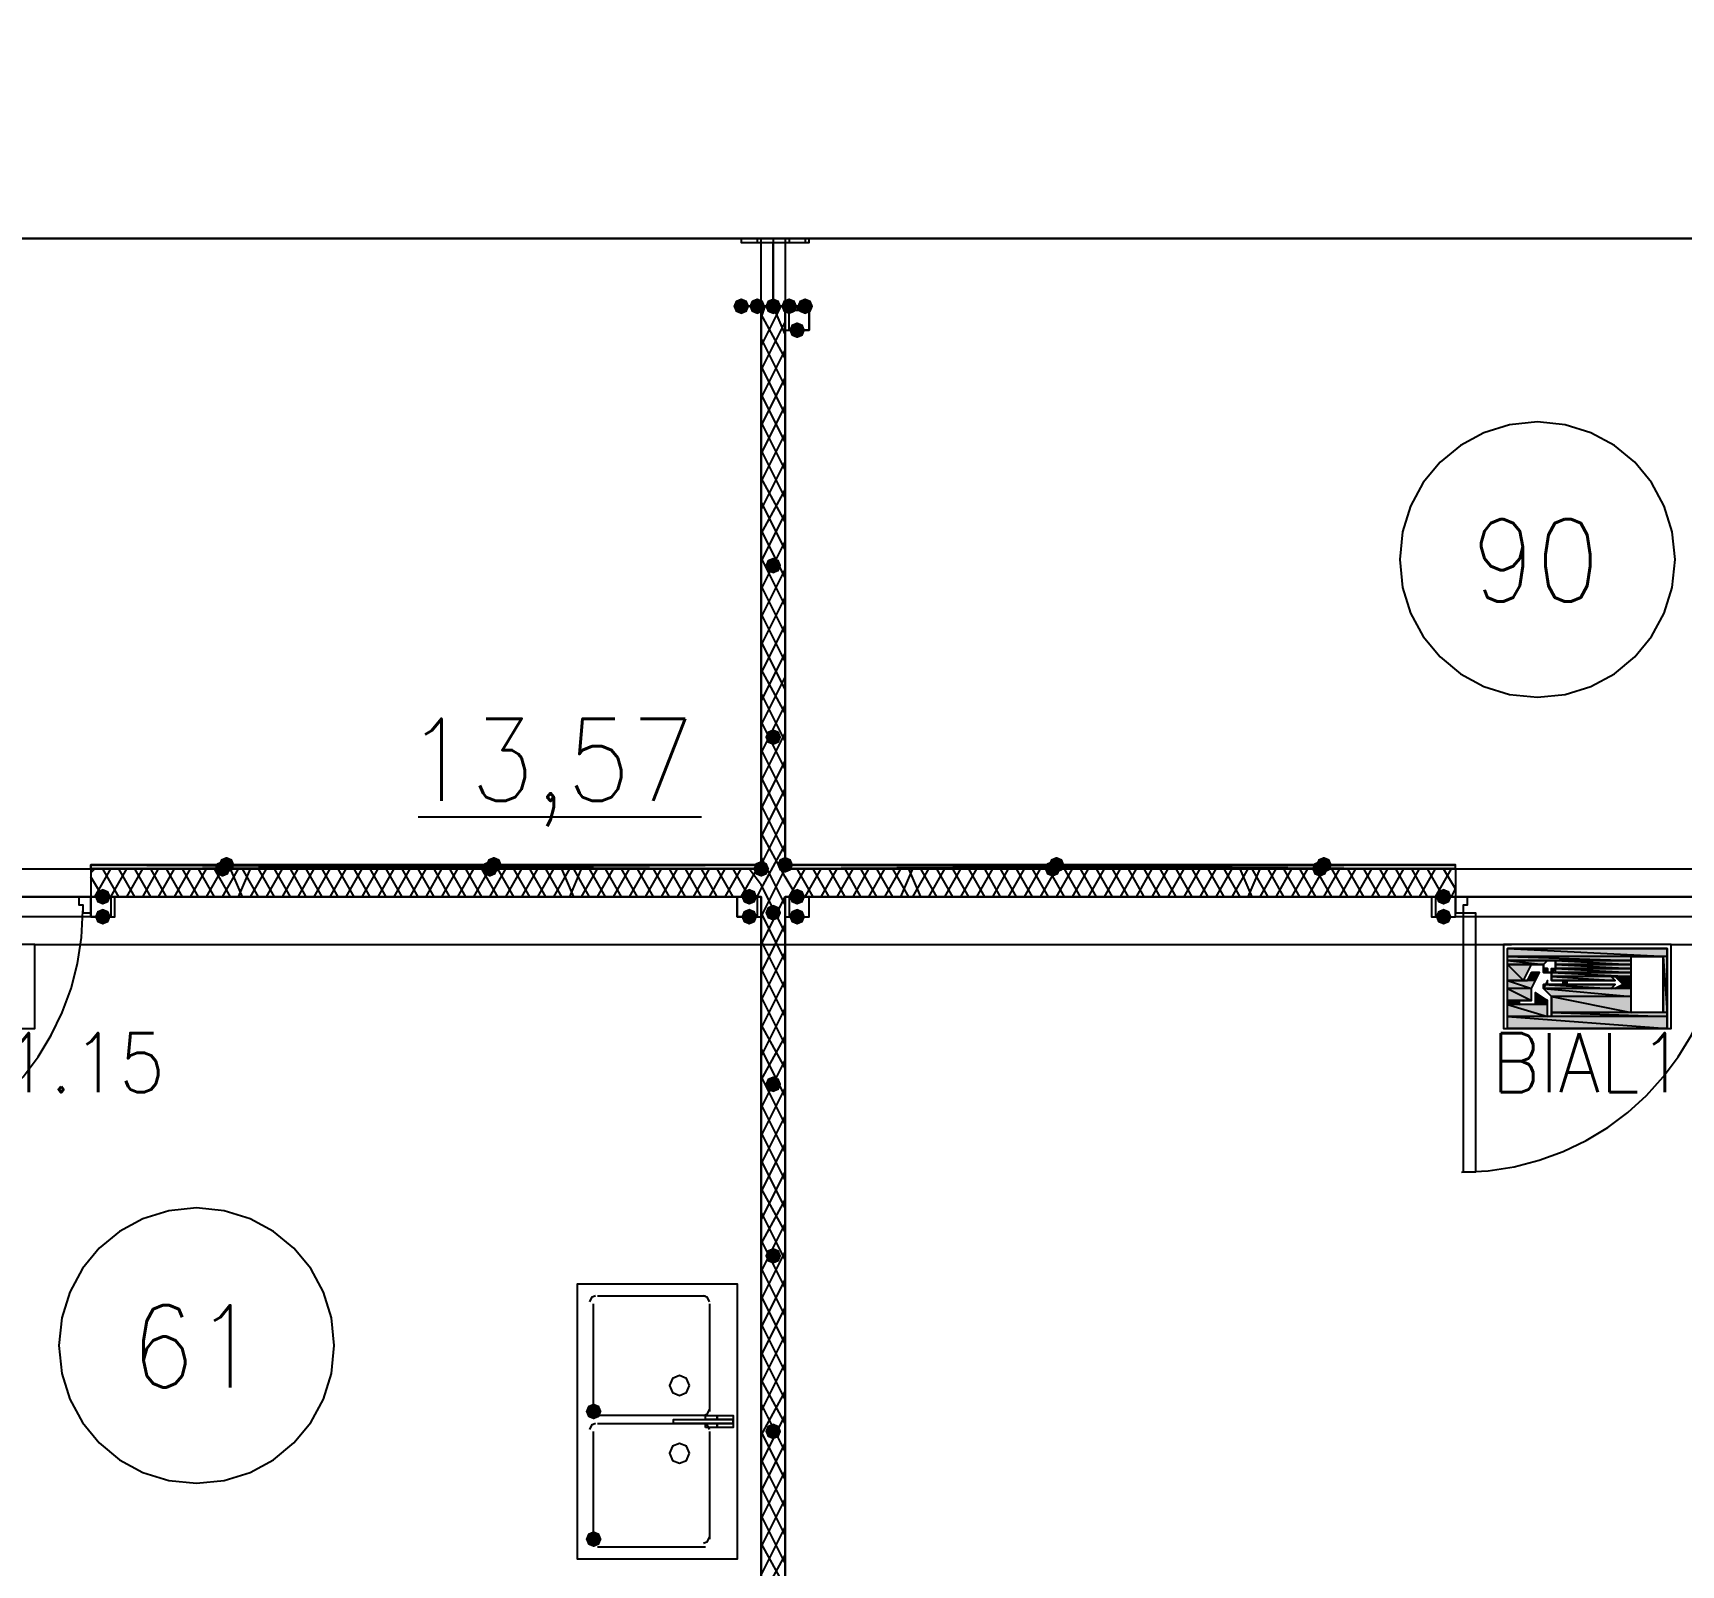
# Model space of a CAD drawing. Header units: millimetres. Extents: x 0 to 420, y 0 to 297.
# Drawn here: x 334.67 to 352.15, y 144.38 to 160.63 of the extents above; entities that cross this region are included whole.
import ezdxf

# ---------------------------------------------------------------- set-up
doc = ezdxf.new("R2010")
doc.units = ezdxf.units.MM
doc.layers.get('0').update_dxf_attribs({"linetype": 'CONTINUOUS'})
doc.styles.get("Standard").update_dxf_attribs({"font": 'STANDARD'})

msp = doc.modelspace()

# ---------------------------------------------------------------- hatches: boundary and pattern name
at = {"true_color": 0x000007}
for points in [[(342.265, 157.734), (342.240129, 157.674204), (342.180333, 157.649333), (342.120538, 157.674204), (342.095667, 157.734), (342.120537, 157.793796), (342.180333, 157.818667), (342.240129, 157.793796)], [(342.434333, 157.734), (342.409462, 157.674204), (342.349667, 157.649333), (342.289871, 157.674204), (342.265, 157.734), (342.289871, 157.793796), (342.349667, 157.818667), (342.409462, 157.793796)], [(342.603667, 157.734), (342.578796, 157.674204), (342.519, 157.649333), (342.459204, 157.674204), (342.434333, 157.734), (342.459204, 157.793796), (342.519, 157.818667), (342.578796, 157.793796)], [(342.773, 157.734), (342.748129, 157.674204), (342.688333, 157.649333), (342.628537, 157.674204), (342.603667, 157.734), (342.628537, 157.793796), (342.688333, 157.818667), (342.748129, 157.793796)], [(342.942333, 157.734), (342.917462, 157.674204), (342.857667, 157.649333), (342.797871, 157.674204), (342.773, 157.734), (342.797871, 157.793796), (342.857667, 157.818667), (342.917462, 157.793796)], [(342.857667, 157.48), (342.832796, 157.420204), (342.773, 157.395333), (342.713204, 157.420204), (342.688333, 157.48), (342.713204, 157.539796), (342.773, 157.564667), (342.832796, 157.539796)], [(342.603667, 154.982333), (342.578796, 154.922537), (342.519, 154.897667), (342.459204, 154.922537), (342.434333, 154.982333), (342.459204, 155.042129), (342.519, 155.067), (342.578796, 155.042129)], [(342.603667, 153.162), (342.578796, 153.102204), (342.519, 153.077333), (342.459204, 153.102204), (342.434333, 153.162), (342.459204, 153.221796), (342.519, 153.246667), (342.578796, 153.221796)], [(335.491667, 151.468667), (335.466796, 151.408871), (335.407, 151.384), (335.347204, 151.408871), (335.322333, 151.468667), (335.347204, 151.528462), (335.407, 151.553333), (335.466796, 151.528463)], [(342.349667, 151.468667), (342.324796, 151.408871), (342.265, 151.384), (342.205204, 151.408871), (342.180333, 151.468667), (342.205204, 151.528462), (342.265, 151.553333), (342.324796, 151.528463)], [(342.857667, 151.468667), (342.832796, 151.408871), (342.773, 151.384), (342.713204, 151.408871), (342.688333, 151.468667), (342.713204, 151.528462), (342.773, 151.553333), (342.832796, 151.528463)], [(349.715667, 151.468667), (349.690796, 151.408871), (349.631, 151.384), (349.571204, 151.408871), (349.546333, 151.468667), (349.571204, 151.528462), (349.631, 151.553333), (349.690796, 151.528463)], [(335.491667, 151.257), (335.466796, 151.197204), (335.407, 151.172333), (335.347204, 151.197204), (335.322333, 151.257), (335.347204, 151.316796), (335.407, 151.341667), (335.466796, 151.316796)], [(342.349667, 151.257), (342.324796, 151.197204), (342.265, 151.172333), (342.205204, 151.197204), (342.180333, 151.257), (342.205204, 151.316796), (342.265, 151.341667), (342.324796, 151.316796)], [(342.603667, 151.299333), (342.578796, 151.239537), (342.519, 151.214667), (342.459204, 151.239537), (342.434333, 151.299333), (342.459204, 151.359129), (342.519, 151.384), (342.578796, 151.359129)], [(342.857667, 151.257), (342.832796, 151.197204), (342.773, 151.172333), (342.713204, 151.197204), (342.688333, 151.257), (342.713204, 151.316796), (342.773, 151.341667), (342.832796, 151.316796)], [(349.715667, 151.257), (349.690796, 151.197204), (349.631, 151.172333), (349.571204, 151.197204), (349.546333, 151.257), (349.571204, 151.316796), (349.631, 151.341667), (349.690796, 151.316796)], [(342.603667, 149.479), (342.578796, 149.419204), (342.519, 149.394333), (342.459204, 149.419204), (342.434333, 149.479), (342.459204, 149.538796), (342.519, 149.563667), (342.578796, 149.538796)], [(342.603667, 147.658667), (342.578796, 147.598871), (342.519, 147.574), (342.459204, 147.598871), (342.434333, 147.658667), (342.459204, 147.718462), (342.519, 147.743333), (342.578796, 147.718463)], [(340.698667, 146.007667), (340.673796, 145.947871), (340.614, 145.923), (340.554204, 145.947871), (340.529333, 146.007667), (340.554204, 146.067462), (340.614, 146.092333), (340.673796, 146.067463)], [(342.603667, 145.796), (342.578796, 145.736204), (342.519, 145.711333), (342.459204, 145.736204), (342.434333, 145.796), (342.459204, 145.855796), (342.519, 145.880667), (342.578796, 145.855796)], [(340.698667, 144.653), (340.673796, 144.593204), (340.614, 144.568333), (340.554204, 144.593204), (340.529333, 144.653), (340.554204, 144.712796), (340.614, 144.737667), (340.673796, 144.712796)]]:
    msp.add_hatch(color=0, dxfattribs=at).paths.add_polyline_path(points, flags=0)
h = msp.add_hatch(color=0, dxfattribs=at)
h.paths.add_polyline_path([(342.392, 151.807333), (335.28, 151.807333), (342.392, 151.765)], flags=0)
h.paths.add_polyline_path([(335.28, 151.807333), (342.392, 151.765), (335.28, 151.765)], flags=0)
at = {"true_color": 0x0000fe}
for points in [[(336.761667, 151.765), (336.736796, 151.705204), (336.677, 151.680333), (336.617204, 151.705204), (336.592333, 151.765), (336.617204, 151.824796), (336.677, 151.849667), (336.736796, 151.824796)], [(336.804, 151.807333), (336.779129, 151.747537), (336.719333, 151.722667), (336.659537, 151.747537), (336.634667, 151.807333), (336.659537, 151.867129), (336.719333, 151.892), (336.779129, 151.867129)], [(339.598, 151.765), (339.573129, 151.705204), (339.513333, 151.680333), (339.453538, 151.705204), (339.428667, 151.765), (339.453537, 151.824796), (339.513333, 151.849667), (339.573129, 151.824796)], [(339.640333, 151.807333), (339.615463, 151.747537), (339.555667, 151.722667), (339.495871, 151.747537), (339.471, 151.807333), (339.495871, 151.867129), (339.555667, 151.892), (339.615462, 151.867129)], [(342.476667, 151.765), (342.451796, 151.705204), (342.392, 151.680333), (342.332204, 151.705204), (342.307333, 151.765), (342.332204, 151.824796), (342.392, 151.849667), (342.451796, 151.824796)], [(342.730667, 151.807333), (342.705796, 151.747537), (342.646, 151.722667), (342.586204, 151.747537), (342.561333, 151.807333), (342.586204, 151.867129), (342.646, 151.892), (342.705796, 151.867129)], [(342.730667, 151.807333), (342.705796, 151.747537), (342.646, 151.722667), (342.586204, 151.747537), (342.561333, 151.807333), (342.586204, 151.867129), (342.646, 151.892), (342.705796, 151.867129)], [(345.567, 151.765), (345.542129, 151.705204), (345.482333, 151.680333), (345.422537, 151.705204), (345.397667, 151.765), (345.422537, 151.824796), (345.482333, 151.849667), (345.542129, 151.824796)], [(345.609333, 151.807333), (345.584462, 151.747537), (345.524667, 151.722667), (345.464871, 151.747537), (345.44, 151.807333), (345.464871, 151.867129), (345.524667, 151.892), (345.584462, 151.867129)], [(348.403333, 151.765), (348.378462, 151.705204), (348.318667, 151.680333), (348.258871, 151.705204), (348.234, 151.765), (348.258871, 151.824796), (348.318667, 151.849667), (348.378462, 151.824796)], [(348.445667, 151.807333), (348.420796, 151.747537), (348.361, 151.722667), (348.301204, 151.747537), (348.276333, 151.807333), (348.301204, 151.867129), (348.361, 151.892), (348.420796, 151.867129)]]:
    msp.add_hatch(color=0, dxfattribs=at).paths.add_polyline_path(points, flags=0)
at = {"true_color": 0x000007}
h = msp.add_hatch(color=0, dxfattribs=at)
h.paths.add_polyline_path([(349.758, 151.807333), (342.646, 151.807333), (349.758, 151.765)], flags=0)
h.paths.add_polyline_path([(342.646, 151.807333), (349.758, 151.765), (342.646, 151.765)], flags=0)
at = {"true_color": 0x000052}
h = msp.add_hatch(color=0, dxfattribs=at)
h.paths.add_polyline_path([(352.001667, 150.918333), (350.308333, 150.918333), (352.001667, 150.833667)], flags=0)
h.paths.add_polyline_path([(350.308333, 150.918333), (352.001667, 150.833667), (350.308333, 150.833667)], flags=0)
h = msp.add_hatch(color=0, dxfattribs=at)
h.paths.add_polyline_path([(351.620667, 150.833667), (350.308333, 150.833667), (351.620667, 150.791333)], flags=0)
h.paths.add_polyline_path([(350.308333, 150.833667), (351.620667, 150.791333), (350.308333, 150.791333)], flags=0)
h = msp.add_hatch(color=0, dxfattribs=at)
h.paths.add_polyline_path([(350.308333, 150.791333), (350.774, 150.791333)], flags=0)
h.paths.add_polyline_path([(350.774, 150.791333), (350.308333, 150.791333)], flags=0)
h.paths.add_polyline_path([(350.774, 150.791333), (350.308333, 150.791333)], flags=0)
h.paths.add_polyline_path([(350.308333, 150.791333), (350.774, 150.791333)], flags=0)
h = msp.add_hatch(color=0, dxfattribs=at)
h.paths.add_polyline_path([(350.308333, 150.791333), (350.731667, 150.791333)], flags=0)
h.paths.add_polyline_path([(350.731667, 150.791333), (350.308333, 150.791333)], flags=0)
h = msp.add_hatch(color=0, dxfattribs=at)
h.paths.add_polyline_path([(350.731667, 150.791333), (350.308333, 150.791333), (350.689333, 150.749)], flags=0)
h.paths.add_polyline_path([(350.308333, 150.791333), (350.689333, 150.749), (350.308333, 150.749)], flags=0)
h = msp.add_hatch(color=0, dxfattribs=at)
h.paths.add_polyline_path([(350.308333, 150.749), (350.689333, 150.749)], flags=0)
h.paths.add_polyline_path([(350.689333, 150.749), (350.308333, 150.749)], flags=0)
h.paths.add_polyline_path([(350.689333, 150.749), (350.308333, 150.749)], flags=0)
h.paths.add_polyline_path([(350.308333, 150.749), (350.689333, 150.749)], flags=0)
h = msp.add_hatch(color=0, dxfattribs=at)
h.paths.add_polyline_path([(350.308333, 150.749), (350.689333, 150.749)], flags=0)
h.paths.add_polyline_path([(350.689333, 150.749), (350.308333, 150.749)], flags=0)
h = msp.add_hatch(color=0, dxfattribs=at)
h.paths.add_polyline_path([(350.562333, 150.749), (350.308333, 150.749), (350.477667, 150.579667)], flags=0)
h.paths.add_polyline_path([(350.308333, 150.749), (350.477667, 150.579667), (350.308333, 150.579667)], flags=0)
h = msp.add_hatch(color=0, dxfattribs=at)
h.paths.add_polyline_path([(350.689333, 150.749), (350.689333, 150.706667)], flags=0)
h.paths.add_polyline_path([(350.689333, 150.706667), (350.689333, 150.749)], flags=0)
h = msp.add_hatch(color=0, dxfattribs=at)
h.paths.add_polyline_path([(350.774, 150.791333), (351.620667, 150.791333)], flags=0)
h.paths.add_polyline_path([(351.620667, 150.791333), (350.774, 150.791333)], flags=0)
h = msp.add_hatch(color=0, dxfattribs=at)
h.paths.add_polyline_path([(350.774, 150.791333), (351.620667, 150.791333)], flags=0)
h.paths.add_polyline_path([(351.620667, 150.791333), (350.774, 150.791333)], flags=0)
h = msp.add_hatch(color=0, dxfattribs=at)
h.paths.add_polyline_path([(350.816333, 150.791333), (351.620667, 150.791333)], flags=0)
h.paths.add_polyline_path([(351.620667, 150.791333), (350.816333, 150.791333)], flags=0)
for points in [[(350.816333, 150.791333), (350.816333, 150.749)], [(350.816333, 150.749), (350.816333, 150.706667)], [(350.604667, 150.452667), (350.647, 150.410333), (350.604667, 150.410333)]]:
    msp.add_hatch(color=0, dxfattribs=at).paths.add_polyline_path(points, flags=0)
h = msp.add_hatch(color=0, dxfattribs=at)
h.paths.add_polyline_path([(350.816333, 150.791333), (351.620667, 150.791333)], flags=0)
h.paths.add_polyline_path([(351.620667, 150.791333), (350.816333, 150.791333)], flags=0)
h = msp.add_hatch(color=0, dxfattribs=at)
h.paths.add_polyline_path([(351.620667, 150.791333), (350.816333, 150.791333), (351.620667, 150.749)], flags=0)
h.paths.add_polyline_path([(350.816333, 150.791333), (351.620667, 150.749), (350.816333, 150.749)], flags=0)
h = msp.add_hatch(color=0, dxfattribs=at)
h.paths.add_polyline_path([(350.816333, 150.749), (351.620667, 150.749)], flags=0)
h.paths.add_polyline_path([(351.620667, 150.749), (350.816333, 150.749)], flags=0)
h = msp.add_hatch(color=0, dxfattribs=at)
h.paths.add_polyline_path([(350.816333, 150.749), (351.620667, 150.749)], flags=0)
h.paths.add_polyline_path([(351.620667, 150.749), (350.816333, 150.749)], flags=0)
h = msp.add_hatch(color=0, dxfattribs=at)
h.paths.add_polyline_path([(350.816333, 150.749), (351.620667, 150.749)], flags=0)
h.paths.add_polyline_path([(351.620667, 150.749), (350.816333, 150.749)], flags=0)
h = msp.add_hatch(color=0, dxfattribs=at)
h.paths.add_polyline_path([(350.816333, 150.749), (351.620667, 150.749)], flags=0)
h.paths.add_polyline_path([(351.620667, 150.749), (350.816333, 150.749)], flags=0)
h = msp.add_hatch(color=0, dxfattribs=at)
h.paths.add_polyline_path([(351.620667, 150.749), (350.816333, 150.749), (351.620667, 150.706667)], flags=0)
h.paths.add_polyline_path([(350.816333, 150.749), (351.620667, 150.706667), (350.816333, 150.706667)], flags=0)
h = msp.add_hatch(color=0, dxfattribs=at)
h.paths.add_polyline_path([(352.001667, 150.833667), (351.959333, 150.833667), (352.001667, 150.241)], flags=0)
h.paths.add_polyline_path([(351.959333, 150.833667), (352.001667, 150.241), (351.959333, 150.241)], flags=0)
h = msp.add_hatch(color=0, dxfattribs=at)
h.paths.add_polyline_path([(350.52, 150.579667), (350.308333, 150.579667)], flags=0)
h.paths.add_polyline_path([(350.52, 150.579667), (350.308333, 150.579667), (350.477667, 150.579667)], flags=0)
h = msp.add_hatch(color=0, dxfattribs=at)
h.paths.add_polyline_path([(350.604667, 150.579667), (350.308333, 150.579667), (350.562333, 150.495)], flags=0)
h.paths.add_polyline_path([(350.308333, 150.579667), (350.562333, 150.495), (350.308333, 150.495)], flags=0)
h = msp.add_hatch(color=0, dxfattribs=at)
h.paths.add_polyline_path([(350.647, 150.664333), (350.562333, 150.664333), (350.604667, 150.579667)], flags=0)
h.paths.add_polyline_path([(350.562333, 150.664333), (350.604667, 150.579667), (350.52, 150.579667)], flags=0)
h = msp.add_hatch(color=0, dxfattribs=at)
h.paths.add_polyline_path([(350.689333, 150.706667), (350.731667, 150.706667)], flags=0)
h.paths.add_polyline_path([(350.731667, 150.706667), (350.689333, 150.706667)], flags=0)
h = msp.add_hatch(color=0, dxfattribs=at)
h.paths.add_polyline_path([(350.689333, 150.706667), (350.731667, 150.706667)], flags=0)
h.paths.add_polyline_path([(350.731667, 150.706667), (350.689333, 150.706667)], flags=0)
h.paths.add_polyline_path([(350.731667, 150.706667), (350.689333, 150.706667)], flags=0)
h.paths.add_polyline_path([(350.689333, 150.706667), (350.731667, 150.706667)], flags=0)
h.paths.add_polyline_path([(350.731667, 150.706667), (350.689333, 150.706667)], flags=0)
h.paths.add_polyline_path([(350.731667, 150.706667), (350.689333, 150.706667)], flags=0)
h = msp.add_hatch(color=0, dxfattribs=at)
h.paths.add_polyline_path([(350.689333, 150.706667), (350.731667, 150.706667)], flags=0)
h.paths.add_polyline_path([(350.731667, 150.706667), (350.689333, 150.706667)], flags=0)
h = msp.add_hatch(color=0, dxfattribs=at)
h.paths.add_polyline_path([(350.689333, 150.706667), (350.731667, 150.706667)], flags=0)
h.paths.add_polyline_path([(350.731667, 150.706667), (350.689333, 150.706667)], flags=0)
h = msp.add_hatch(color=0, dxfattribs=at)
h.paths.add_polyline_path([(350.731667, 150.706667), (350.689333, 150.706667), (350.731667, 150.664333)], flags=0)
h.paths.add_polyline_path([(350.689333, 150.706667), (350.731667, 150.664333), (350.689333, 150.664333)], flags=0)
h = msp.add_hatch(color=0, dxfattribs=at)
h.paths.add_polyline_path([(350.689333, 150.664333), (350.731667, 150.664333)], flags=0)
h.paths.add_polyline_path([(350.731667, 150.664333), (350.689333, 150.664333)], flags=0)
h = msp.add_hatch(color=0, dxfattribs=at)
h.paths.add_polyline_path([(351.451333, 150.537333), (350.689333, 150.537333), (351.409, 150.495)], flags=0)
h.paths.add_polyline_path([(350.689333, 150.537333), (351.409, 150.495), (350.689333, 150.495)], flags=0)
h = msp.add_hatch(color=0, dxfattribs=at)
h.paths.add_polyline_path([(350.731667, 150.706667), (350.731667, 150.664333)], flags=0)
h.paths.add_polyline_path([(350.731667, 150.664333), (350.731667, 150.706667)], flags=0)
h = msp.add_hatch(color=0, dxfattribs=at)
h.paths.add_polyline_path([(350.731667, 150.664333), (351.620667, 150.664333)], flags=0)
h.paths.add_polyline_path([(351.620667, 150.664333), (350.731667, 150.664333)], flags=0)
h = msp.add_hatch(color=0, dxfattribs=at)
h.paths.add_polyline_path([(350.774, 150.664333), (350.774, 150.706667)], flags=0)
h.paths.add_polyline_path([(350.774, 150.664333), (350.774, 150.706667), (350.816333, 150.706667)], flags=0)
h = msp.add_hatch(color=0, dxfattribs=at)
h.paths.add_polyline_path([(350.774, 150.664333), (351.620667, 150.664333)], flags=0)
h.paths.add_polyline_path([(351.620667, 150.664333), (350.774, 150.664333)], flags=0)
h = msp.add_hatch(color=0, dxfattribs=at)
h.paths.add_polyline_path([(351.620667, 150.664333), (350.774, 150.664333), (351.620667, 150.622)], flags=0)
h.paths.add_polyline_path([(350.774, 150.664333), (351.620667, 150.622), (350.774, 150.622)], flags=0)
h = msp.add_hatch(color=0, dxfattribs=at)
h.paths.add_polyline_path([(351.409, 150.622), (350.774, 150.622), (351.451333, 150.579667)], flags=0)
h.paths.add_polyline_path([(350.774, 150.622), (351.451333, 150.579667), (350.774, 150.579667)], flags=0)
h = msp.add_hatch(color=0, dxfattribs=at)
h.paths.add_polyline_path([(350.816333, 150.706667), (351.620667, 150.706667)], flags=0)
h.paths.add_polyline_path([(351.620667, 150.706667), (350.816333, 150.706667)], flags=0)
h = msp.add_hatch(color=0, dxfattribs=at)
h.paths.add_polyline_path([(350.816333, 150.706667), (351.620667, 150.706667)], flags=0)
h.paths.add_polyline_path([(351.620667, 150.706667), (350.816333, 150.706667)], flags=0)
h = msp.add_hatch(color=0, dxfattribs=at)
h.paths.add_polyline_path([(350.816333, 150.706667), (351.620667, 150.706667)], flags=0)
h.paths.add_polyline_path([(351.620667, 150.706667), (350.816333, 150.706667)], flags=0)
h = msp.add_hatch(color=0, dxfattribs=at)
h.paths.add_polyline_path([(350.816333, 150.706667), (351.620667, 150.706667)], flags=0)
h.paths.add_polyline_path([(351.620667, 150.706667), (350.816333, 150.706667)], flags=0)
h = msp.add_hatch(color=0, dxfattribs=at)
h.paths.add_polyline_path([(350.816333, 150.706667), (351.620667, 150.706667)], flags=0)
h.paths.add_polyline_path([(351.620667, 150.706667), (350.816333, 150.706667)], flags=0)
h = msp.add_hatch(color=0, dxfattribs=at)
h.paths.add_polyline_path([(350.816333, 150.706667), (351.620667, 150.706667)], flags=0)
h.paths.add_polyline_path([(351.620667, 150.706667), (350.816333, 150.706667)], flags=0)
h = msp.add_hatch(color=0, dxfattribs=at)
h.paths.add_polyline_path([(351.620667, 150.706667), (350.816333, 150.706667), (351.620667, 150.664333)], flags=0)
h.paths.add_polyline_path([(350.816333, 150.706667), (351.620667, 150.664333), (350.816333, 150.664333)], flags=0)
h = msp.add_hatch(color=0, dxfattribs=at)
h.paths.add_polyline_path([(350.901, 150.579667), (351.451333, 150.579667)], flags=0)
h.paths.add_polyline_path([(351.451333, 150.579667), (350.901, 150.579667)], flags=0)
h = msp.add_hatch(color=0, dxfattribs=at)
h.paths.add_polyline_path([(350.943333, 150.579667), (350.901, 150.579667), (350.943333, 150.537333)], flags=0)
h.paths.add_polyline_path([(350.901, 150.579667), (350.943333, 150.537333), (350.901, 150.537333)], flags=0)
h = msp.add_hatch(color=0, dxfattribs=at)
h.paths.add_polyline_path([(350.901, 150.537333), (351.451333, 150.537333)], flags=0)
h.paths.add_polyline_path([(351.451333, 150.537333), (350.901, 150.537333)], flags=0)
h = msp.add_hatch(color=0, dxfattribs=at)
h.paths.add_polyline_path([(351.620667, 150.622), (351.451333, 150.622), (351.620667, 150.537333)], flags=0)
h.paths.add_polyline_path([(351.451333, 150.622), (351.620667, 150.537333), (351.536, 150.537333)], flags=0)
h = msp.add_hatch(color=0, dxfattribs=at)
h.paths.add_polyline_path([(351.620667, 150.537333), (351.536, 150.537333), (351.620667, 150.495)], flags=0)
h.paths.add_polyline_path([(351.536, 150.537333), (351.620667, 150.495), (351.451333, 150.495)], flags=0)
h = msp.add_hatch(color=0, dxfattribs=at)
h.paths.add_polyline_path([(350.562333, 150.495), (350.308333, 150.495), (350.562333, 150.368)], flags=0)
h.paths.add_polyline_path([(350.308333, 150.495), (350.562333, 150.368), (350.308333, 150.368)], flags=0)
h = msp.add_hatch(color=0, dxfattribs=at)
h.paths.add_polyline_path([(350.435333, 150.368), (350.308333, 150.368), (350.435333, 150.325667)], flags=0)
h.paths.add_polyline_path([(350.308333, 150.368), (350.435333, 150.325667), (350.308333, 150.325667)], flags=0)
h = msp.add_hatch(color=0, dxfattribs=at)
h.paths.add_polyline_path([(350.647, 150.410333), (350.604667, 150.410333), (350.731667, 150.368)], flags=0)
h.paths.add_polyline_path([(350.604667, 150.410333), (350.731667, 150.368), (350.604667, 150.368)], flags=0)
h = msp.add_hatch(color=0, dxfattribs=at)
h.paths.add_polyline_path([(350.731667, 150.368), (350.604667, 150.368), (350.731667, 150.325667)], flags=0)
h.paths.add_polyline_path([(350.604667, 150.368), (350.731667, 150.325667), (350.604667, 150.325667)], flags=0)
h = msp.add_hatch(color=0, dxfattribs=at)
h.paths.add_polyline_path([(351.620667, 150.495), (350.689333, 150.495), (351.620667, 150.410333)], flags=0)
h.paths.add_polyline_path([(350.689333, 150.495), (351.620667, 150.410333), (350.774, 150.410333)], flags=0)
h = msp.add_hatch(color=0, dxfattribs=at)
h.paths.add_polyline_path([(351.620667, 150.410333), (350.774, 150.410333), (351.620667, 150.241)], flags=0)
h.paths.add_polyline_path([(350.774, 150.410333), (351.620667, 150.241), (350.774, 150.241)], flags=0)
h = msp.add_hatch(color=0, dxfattribs=at)
h.paths.add_polyline_path([(350.731667, 150.325667), (350.308333, 150.325667), (350.731667, 150.198667)], flags=0)
h.paths.add_polyline_path([(350.308333, 150.325667), (350.731667, 150.198667), (350.308333, 150.198667)], flags=0)
h = msp.add_hatch(color=0, dxfattribs=at)
h.paths.add_polyline_path([(352.001667, 150.198667), (350.308333, 150.198667), (352.001667, 150.071667)], flags=0)
h.paths.add_polyline_path([(350.308333, 150.198667), (352.001667, 150.071667), (350.308333, 150.071667)], flags=0)
h = msp.add_hatch(color=0, dxfattribs=at)
h.paths.add_polyline_path([(352.001667, 150.241), (350.774, 150.241), (352.001667, 150.198667)], flags=0)
h.paths.add_polyline_path([(350.774, 150.241), (352.001667, 150.198667), (350.774, 150.198667)], flags=0)

# ---------------------------------------------------------------- linework, layer by layer
at = {"color": 0, "true_color": 0x000008}
msp.add_lwpolyline([(255.185333, 158.453667), (376.639667, 158.453667), (376.639667, 169.291), (255.185333, 169.291)], close=True, dxfattribs=at)
at = {"color": 0, "true_color": 0x0000ab}
for points in [[(325.289333, 158.453667), (325.289333, 151.765), (342.392, 151.765), (342.392, 158.453667)], [(359.748667, 151.765), (359.748667, 158.453667), (342.646, 158.453667), (342.646, 151.765)]]:
    msp.add_lwpolyline(points, close=True, dxfattribs=at)
at = {"color": 0, "true_color": 0x000007}
for points in [[(342.180333, 158.453667), (342.180333, 158.411333)], [(342.349667, 158.453667), (342.349667, 158.411333)], [(342.519, 158.453667), (342.519, 157.734)], [(342.688333, 158.453667), (342.688333, 158.411333)], [(342.857667, 158.453667), (342.857667, 158.411333)], [(342.392, 157.607), (342.434333, 157.734)], [(342.392, 157.310667), (342.603667, 157.734)], [(342.392, 157.734), (342.392, 151.765)], [(342.646, 151.765), (342.646, 157.734), (342.392, 157.734)], [(342.646, 157.437667), (342.519, 157.734)], [(342.773, 157.734), (342.773, 157.691667)], [(342.646, 157.183667), (342.392, 157.649333)], [(342.392, 157.056667), (342.646, 157.564667)], [(342.646, 156.887333), (342.392, 157.395333)], [(342.392, 156.760333), (342.646, 157.268333)], [(342.646, 156.591), (342.392, 157.099)], [(342.392, 156.464), (342.646, 156.972)], [(342.646, 156.294667), (342.392, 156.802667)], [(342.392, 156.167667), (342.646, 156.675667)], [(342.646, 155.998333), (342.392, 156.506333)], [(352.086333, 155.045833), (352.056661, 155.340175), (351.97156, 155.614326), (351.836903, 155.862413), (351.658563, 156.078563), (351.442413, 156.256903), (351.194326, 156.39156), (350.920175, 156.476661), (350.625833, 156.506333), (350.331492, 156.476661), (350.057341, 156.39156), (349.809254, 156.256903), (349.593104, 156.078563), (349.414764, 155.862413), (349.280107, 155.614326), (349.195005, 155.340175), (349.165333, 155.045833)], [(342.392, 155.871333), (342.646, 156.379333)], [(342.646, 155.702), (342.392, 156.21)], [(342.392, 155.575), (342.646, 156.083)], [(342.646, 155.448), (342.392, 155.913667)], [(342.392, 155.321), (342.646, 155.786667)], [(342.646, 155.151667), (342.392, 155.659667)], [(342.392, 155.024667), (342.646, 155.532667)], [(342.646, 154.855333), (342.392, 155.363333)], [(342.392, 154.728333), (342.646, 155.236333)], [(342.646, 154.559), (342.392, 155.067)], [(342.392, 154.432), (342.646, 154.94)], [(349.165333, 155.045833), (349.195005, 154.751492), (349.280107, 154.477341), (349.414764, 154.229254), (349.593104, 154.013104), (349.809254, 153.834764), (350.057341, 153.700107), (350.331492, 153.615005), (350.625833, 153.585333), (350.920175, 153.615005), (351.194326, 153.700107), (351.442413, 153.834764), (351.658563, 154.013104), (351.836903, 154.229254), (351.97156, 154.477341), (352.056661, 154.751492), (352.086333, 155.045833)], [(342.646, 154.262667), (342.392, 154.770667)], [(342.392, 154.135667), (342.646, 154.643667)], [(342.646, 153.966333), (342.392, 154.474333)], [(342.392, 153.839333), (342.646, 154.347333)], [(342.646, 153.67), (342.392, 154.178)], [(342.392, 153.543), (342.646, 154.051)], [(342.646, 153.416), (342.392, 153.881667)], [(342.392, 153.289), (342.646, 153.797)], [(342.646, 153.119667), (342.392, 153.627667)], [(342.392, 152.992667), (342.646, 153.500667)], [(342.646, 152.823333), (342.392, 153.331333)], [(342.392, 152.696333), (342.646, 153.204333)], [(342.646, 152.527), (342.392, 153.035)], [(342.392, 152.4), (342.646, 152.908)], [(342.646, 152.230667), (342.392, 152.738667)], [(342.392, 152.103667), (342.646, 152.611667)], [(338.751333, 152.315333), (341.757, 152.315333)], [(342.646, 151.934333), (342.392, 152.442333)], [(342.392, 151.807333), (342.646, 152.315333)], [(342.646, 151.680333), (342.392, 152.146)], [(342.392, 151.553333), (342.646, 152.019)], [(342.392, 151.765), (335.28, 151.765), (342.392, 151.807333), (335.28, 151.807333)], [(335.28, 151.722667), (335.322333, 151.765)], [(335.28, 151.765), (335.28, 151.468667)], [(335.28, 151.765), (335.28, 151.468667)], [(342.392, 151.765), (335.28, 151.765)], [(335.322333, 151.468667), (335.491667, 151.765)], [(335.576333, 151.468667), (335.407, 151.765)], [(335.491667, 151.468667), (335.661, 151.765)], [(335.745667, 151.468667), (335.576333, 151.765)], [(335.661, 151.468667), (335.830333, 151.765)], [(335.915, 151.468667), (335.745667, 151.765)], [(335.830333, 151.468667), (335.999667, 151.765)], [(336.084333, 151.468667), (335.915, 151.765)], [(335.999667, 151.468667), (336.169, 151.765)], [(336.253667, 151.468667), (336.084333, 151.765)], [(336.169, 151.468667), (336.338333, 151.765)], [(336.423, 151.468667), (336.253667, 151.765)], [(336.338333, 151.468667), (336.507667, 151.765)], [(336.592333, 151.468667), (336.423, 151.765)], [(336.507667, 151.468667), (336.677, 151.765)], [(336.761667, 151.468667), (336.592333, 151.765)], [(336.677, 151.468667), (336.846333, 151.765)], [(336.888667, 151.468667), (336.761667, 151.765)], [(336.846333, 151.468667), (336.973333, 151.765)], [(337.058, 151.468667), (336.888667, 151.765)], [(336.973333, 151.468667), (337.142667, 151.765)], [(337.227333, 151.468667), (337.058, 151.765)], [(337.142667, 151.468667), (337.312, 151.765)], [(337.396667, 151.468667), (337.227333, 151.765)], [(337.312, 151.468667), (337.481333, 151.765)], [(337.566, 151.468667), (337.396667, 151.765)], [(337.481333, 151.468667), (337.650667, 151.765)], [(337.735333, 151.468667), (337.566, 151.765)], [(337.650667, 151.468667), (337.82, 151.765)], [(337.904667, 151.468667), (337.735333, 151.765)], [(337.82, 151.468667), (337.989333, 151.765)], [(338.074, 151.468667), (337.904667, 151.765)], [(337.989333, 151.468667), (338.158667, 151.765)], [(338.243333, 151.468667), (338.074, 151.765)], [(338.158667, 151.468667), (338.328, 151.765)], [(338.412667, 151.468667), (338.243333, 151.765)], [(338.328, 151.468667), (338.497333, 151.765)], [(338.582, 151.468667), (338.412667, 151.765)], [(338.497333, 151.468667), (338.666667, 151.765)], [(338.751333, 151.468667), (338.582, 151.765)], [(338.666667, 151.468667), (338.836, 151.765)], [(338.920667, 151.468667), (338.751333, 151.765)], [(338.836, 151.468667), (339.005333, 151.765)], [(339.09, 151.468667), (338.920667, 151.765)], [(339.005333, 151.468667), (339.174667, 151.765)], [(339.259333, 151.468667), (339.09, 151.765)], [(339.174667, 151.468667), (339.344, 151.765)], [(339.428667, 151.468667), (339.259333, 151.765)], [(339.344, 151.468667), (339.513333, 151.765)], [(339.598, 151.468667), (339.428667, 151.765)], [(339.513333, 151.468667), (339.682667, 151.765)], [(339.767333, 151.468667), (339.598, 151.765)], [(339.682667, 151.468667), (339.852, 151.765)], [(339.936667, 151.468667), (339.767333, 151.765)], [(339.852, 151.468667), (340.021333, 151.765)], [(340.106, 151.468667), (339.936667, 151.765)], [(340.021333, 151.468667), (340.190667, 151.765)], [(340.275333, 151.468667), (340.106, 151.765)], [(340.190667, 151.468667), (340.36, 151.765)], [(340.402333, 151.468667), (340.275333, 151.765)], [(340.36, 151.468667), (340.487, 151.765)], [(340.571667, 151.468667), (340.402333, 151.765)], [(340.487, 151.468667), (340.656333, 151.765)], [(340.741, 151.468667), (340.571667, 151.765)], [(340.656333, 151.468667), (340.825667, 151.765)], [(340.910333, 151.468667), (340.741, 151.765)], [(340.825667, 151.468667), (340.995, 151.765)], [(341.079667, 151.468667), (340.910333, 151.765)], [(340.995, 151.468667), (341.164333, 151.765)], [(341.249, 151.468667), (341.079667, 151.765)], [(341.164333, 151.468667), (341.333667, 151.765)], [(341.418333, 151.468667), (341.249, 151.765)], [(341.333667, 151.468667), (341.503, 151.765)], [(341.587667, 151.468667), (341.418333, 151.765)], [(341.503, 151.468667), (341.672333, 151.765)], [(341.757, 151.468667), (341.587667, 151.765)], [(341.672333, 151.468667), (341.841667, 151.765)], [(341.926333, 151.468667), (341.757, 151.765)], [(341.841667, 151.468667), (342.011, 151.765)], [(342.095667, 151.468667), (341.926333, 151.765)], [(342.011, 151.468667), (342.180333, 151.765)], [(342.265, 151.468667), (342.095667, 151.765)], [(342.180333, 151.468667), (342.349667, 151.765)], [(342.392, 151.595667), (342.265, 151.765)], [(342.646, 151.384), (342.392, 151.892)], [(342.392, 151.257), (342.646, 151.765)], [(349.758, 151.807333), (342.646, 151.807333), (349.758, 151.807333), (342.646, 151.765)], [(342.646, 151.765), (342.688333, 151.765)], [(349.758, 151.765), (342.646, 151.765)], [(342.688333, 151.468667), (342.857667, 151.765)], [(342.942333, 151.468667), (342.773, 151.765)], [(342.857667, 151.468667), (343.027, 151.765)], [(343.111667, 151.468667), (342.942333, 151.765)], [(343.027, 151.468667), (343.196333, 151.765)], [(343.281, 151.468667), (343.111667, 151.765)], [(343.196333, 151.468667), (343.365667, 151.765)], [(343.450333, 151.468667), (343.281, 151.765)], [(343.365667, 151.468667), (343.535, 151.765)], [(343.619667, 151.468667), (343.450333, 151.765)], [(343.535, 151.468667), (343.704333, 151.765)], [(343.789, 151.468667), (343.619667, 151.765)], [(343.704333, 151.468667), (343.873667, 151.765)], [(343.958333, 151.468667), (343.789, 151.765)], [(343.873667, 151.468667), (344.000667, 151.765)], [(344.085333, 151.468667), (343.958333, 151.765)], [(344.000667, 151.468667), (344.17, 151.765)], [(344.254667, 151.468667), (344.085333, 151.765)], [(344.17, 151.468667), (344.339333, 151.765)], [(344.424, 151.468667), (344.254667, 151.765)], [(344.339333, 151.468667), (344.508667, 151.765)], [(344.593333, 151.468667), (344.424, 151.765)], [(344.508667, 151.468667), (344.678, 151.765)], [(344.762667, 151.468667), (344.593333, 151.765)], [(344.678, 151.468667), (344.847333, 151.765)], [(344.932, 151.468667), (344.762667, 151.765)], [(344.847333, 151.468667), (345.016667, 151.765)], [(345.101333, 151.468667), (344.932, 151.765)], [(345.016667, 151.468667), (345.186, 151.765)], [(345.270667, 151.468667), (345.101333, 151.765)], [(345.186, 151.468667), (345.355333, 151.765)], [(345.44, 151.468667), (345.270667, 151.765)], [(345.355333, 151.468667), (345.524667, 151.765)], [(345.609333, 151.468667), (345.44, 151.765)], [(345.524667, 151.468667), (345.694, 151.765)], [(345.778667, 151.468667), (345.609333, 151.765)], [(345.694, 151.468667), (345.863333, 151.765)], [(345.948, 151.468667), (345.778667, 151.765)], [(345.863333, 151.468667), (346.032667, 151.765)], [(346.117333, 151.468667), (345.948, 151.765)], [(346.032667, 151.468667), (346.202, 151.765)], [(346.286667, 151.468667), (346.117333, 151.765)], [(346.202, 151.468667), (346.371333, 151.765)], [(346.456, 151.468667), (346.286667, 151.765)], [(346.371333, 151.468667), (346.540667, 151.765)], [(346.625333, 151.468667), (346.456, 151.765)], [(346.540667, 151.468667), (346.71, 151.765)], [(346.794667, 151.468667), (346.625333, 151.765)], [(346.71, 151.468667), (346.879333, 151.765)], [(346.964, 151.468667), (346.794667, 151.765)], [(346.879333, 151.468667), (347.048667, 151.765)], [(347.133333, 151.468667), (346.964, 151.765)], [(347.048667, 151.468667), (347.218, 151.765)], [(347.302667, 151.468667), (347.133333, 151.765)], [(347.218, 151.468667), (347.387333, 151.765)], [(347.472, 151.468667), (347.302667, 151.765)], [(347.387333, 151.468667), (347.556667, 151.765)], [(347.599, 151.468667), (347.472, 151.765)], [(347.556667, 151.468667), (347.683667, 151.765)], [(347.768333, 151.468667), (347.599, 151.765)], [(347.683667, 151.468667), (347.853, 151.765)], [(347.937667, 151.468667), (347.768333, 151.765)], [(347.853, 151.468667), (348.022333, 151.765)], [(348.107, 151.468667), (347.937667, 151.765)], [(348.022333, 151.468667), (348.191667, 151.765)], [(348.276333, 151.468667), (348.107, 151.765)], [(348.191667, 151.468667), (348.361, 151.765)], [(348.445667, 151.468667), (348.276333, 151.765)], [(348.361, 151.468667), (348.530333, 151.765)], [(348.615, 151.468667), (348.445667, 151.765)], [(348.530333, 151.468667), (348.699667, 151.765)], [(348.784333, 151.468667), (348.615, 151.765)], [(348.699667, 151.468667), (348.869, 151.765)], [(348.953667, 151.468667), (348.784333, 151.765)], [(348.869, 151.468667), (349.038333, 151.765)], [(349.123, 151.468667), (348.953667, 151.765)], [(349.038333, 151.468667), (349.207667, 151.765)], [(349.292333, 151.468667), (349.123, 151.765)], [(349.207667, 151.468667), (349.377, 151.765)], [(349.461667, 151.468667), (349.292333, 151.765)], [(349.377, 151.468667), (349.546333, 151.765)], [(349.631, 151.468667), (349.461667, 151.765)], [(349.546333, 151.468667), (349.715667, 151.765)], [(349.758, 151.553333), (349.631, 151.765)], [(349.758, 151.765), (349.758, 151.468667)], [(349.758, 151.765), (349.758, 151.468667)], [(335.407, 151.468667), (335.28, 151.680333)], [(342.646, 151.087667), (342.392, 151.595667)], [(342.773, 151.468667), (342.646, 151.680333)], [(333.840667, 151.468667), (335.28, 151.468667), (335.28, 151.384)], [(335.28, 151.468667), (342.392, 151.468667)], [(342.349667, 151.468667), (342.392, 151.553333)], [(342.392, 150.960667), (342.646, 151.468667)], [(342.392, 151.468667), (342.392, 141.054667), (342.646, 141.054667), (342.646, 151.468667)], [(342.646, 151.468667), (349.758, 151.468667)], [(349.715667, 151.468667), (349.758, 151.553333)], [(349.758, 151.384), (349.758, 151.468667), (351.197333, 151.468667)], [(351.197333, 151.468667), (352.679, 151.468667), (352.679, 151.384)], [(332.4225, 148.547667), (332.706006, 148.561982), (332.981323, 148.604001), (333.247056, 148.672328), (333.501812, 148.76557), (333.744197, 148.882333), (333.972817, 149.021223), (334.186279, 149.180847), (334.383189, 149.359811), (334.562153, 149.556721), (334.721777, 149.770183), (334.860667, 149.998803), (334.97743, 150.241188), (335.070672, 150.495944), (335.138999, 150.761677), (335.181018, 151.036994), (335.195333, 151.3205)], [(335.28, 151.384), (335.28, 151.257), (333.840667, 151.257)], [(342.646, 150.791333), (342.392, 151.299333)], [(351.197333, 151.257), (349.758, 151.257), (349.758, 151.384)], [(349.8215, 148.547667), (350.105006, 148.561982), (350.380323, 148.604001), (350.646056, 148.672328), (350.900812, 148.76557), (351.143197, 148.882333), (351.371817, 149.021223), (351.585279, 149.180847), (351.782189, 149.359811), (351.961153, 149.556721), (352.120777, 149.770183), (352.259667, 149.998803), (352.37643, 150.241188), (352.469672, 150.495944), (352.537999, 150.761677), (352.580018, 151.036994), (352.594333, 151.3205)], [(352.679, 151.384), (352.679, 151.257), (351.197333, 151.257)], [(342.392, 150.664333), (342.646, 151.172333)], [(342.646, 150.495), (342.392, 151.003)], [(342.392, 150.368), (342.646, 150.876)], [(342.646, 150.198667), (342.392, 150.706667)], [(342.392, 150.071667), (342.646, 150.579667)], [(342.646, 149.902333), (342.392, 150.410333)], [(342.392, 149.775333), (342.646, 150.283333)], [(342.646, 149.648333), (342.392, 150.114)], [(342.392, 149.521333), (342.646, 149.987)], [(342.646, 149.352), (342.392, 149.86)], [(342.392, 149.225), (342.646, 149.733)], [(342.646, 149.055667), (342.392, 149.563667)], [(342.392, 148.928667), (342.646, 149.436667)], [(342.646, 148.759333), (342.392, 149.267333)], [(342.392, 148.632333), (342.646, 149.140333)], [(342.646, 148.463), (342.392, 148.971)], [(342.392, 148.336), (342.646, 148.844)], [(342.646, 148.166667), (342.392, 148.674667)], [(342.392, 148.039667), (342.646, 148.547667)], [(342.646, 147.912667), (342.392, 148.378333)], [(337.862333, 146.706167), (337.832661, 147.000508), (337.74756, 147.274659), (337.612903, 147.522746), (337.434563, 147.738896), (337.218413, 147.917236), (336.970326, 148.051893), (336.696175, 148.136995), (336.401833, 148.166667), (336.107492, 148.136995), (335.833341, 148.051893), (335.585254, 147.917236), (335.369104, 147.738896), (335.190764, 147.522746), (335.056107, 147.274659), (334.971005, 147.000508), (334.941333, 146.706167)], [(342.392, 147.785667), (342.646, 148.251333)], [(342.646, 147.616333), (342.392, 148.124333)], [(342.392, 147.489333), (342.646, 147.997333)], [(342.646, 147.32), (342.392, 147.828)], [(342.392, 147.193), (342.646, 147.701)], [(342.646, 147.023667), (342.392, 147.531667)], [(342.392, 146.896667), (342.646, 147.404667)], [(340.635167, 147.235333), (340.590265, 147.216735), (340.571667, 147.171833)], [(340.656333, 147.235333), (341.799333, 147.235333)], [(341.841667, 147.171833), (341.823068, 147.216735), (341.778167, 147.235333)], [(342.646, 146.727333), (342.392, 147.235333)], [(340.614, 146.007667), (340.614, 147.150667)], [(341.841667, 147.150667), (341.841667, 146.007667)], [(342.392, 146.600333), (342.646, 147.108333)], [(342.646, 146.431), (342.392, 146.939)], [(334.941333, 146.706167), (334.971005, 146.411825), (335.056107, 146.137674), (335.190764, 145.889587), (335.369104, 145.673437), (335.585254, 145.495097), (335.833341, 145.36044), (336.107492, 145.275339), (336.401833, 145.245667), (336.696175, 145.275339), (336.970326, 145.36044), (337.218413, 145.495097), (337.434563, 145.673437), (337.612903, 145.889587), (337.74756, 146.137674), (337.832661, 146.411825), (337.862333, 146.706167)], [(342.392, 146.304), (342.646, 146.812)], [(342.646, 146.134667), (342.392, 146.642667)], [(342.392, 146.007667), (342.646, 146.515667)], [(342.646, 145.880667), (342.392, 146.346333)], [(342.392, 145.753667), (342.646, 146.219333)], [(340.571667, 146.028833), (340.590265, 145.983932), (340.635167, 145.965333)], [(341.778167, 145.965333), (341.823068, 145.983932), (341.841667, 146.028833)], [(342.646, 145.584333), (342.392, 146.092333)], [(340.635167, 145.880667), (340.590265, 145.862068), (340.571667, 145.817167)], [(341.799333, 145.965333), (340.656333, 145.965333)], [(340.656333, 145.880667), (341.799333, 145.880667)], [(341.841667, 145.817167), (341.823068, 145.862068), (341.778167, 145.880667)], [(342.392, 145.457333), (342.646, 145.965333)], [(340.614, 144.653), (340.614, 145.796)], [(341.841667, 145.796), (341.841667, 144.653)], [(342.646, 145.288), (342.392, 145.796)], [(342.392, 145.161), (342.646, 145.669)], [(342.646, 144.991667), (342.392, 145.499667)], [(342.392, 144.864667), (342.646, 145.372667)], [(342.646, 144.695333), (342.392, 145.203333)], [(342.392, 144.568333), (342.646, 145.076333)], [(342.646, 144.399), (342.392, 144.907)], [(342.392, 144.272), (342.646, 144.78)], [(340.571667, 144.674167), (340.590265, 144.629265), (340.635167, 144.610667)], [(341.778167, 144.610667), (341.823068, 144.629265), (341.841667, 144.674167)], [(342.646, 144.145), (342.392, 144.610667)], [(341.799333, 144.568333), (340.656333, 144.568333)], [(342.392, 144.018), (342.646, 144.483667)]]:
    msp.add_lwpolyline(points, dxfattribs=at)
for points in [[(342.9, 158.453667), (342.180333, 158.453667), (342.180333, 158.411333), (342.519, 158.411333), (342.519, 157.734), (342.180333, 157.734), (342.9, 157.734), (342.519, 157.734), (342.519, 158.411333), (342.9, 158.411333)], [(342.9, 157.734), (342.646, 157.734), (342.646, 157.48), (342.9, 157.48)], [(342.9, 157.691667), (342.9, 157.48), (342.688333, 157.48), (342.688333, 157.691667)], [(342.392, 151.807333), (335.28, 151.807333), (342.392, 151.765)], [(335.28, 151.807333), (342.392, 151.765), (335.28, 151.765)], [(335.28, 151.765), (335.28, 151.807333), (342.392, 151.807333), (342.392, 151.765), (335.28, 151.765), (342.392, 151.765), (342.392, 151.807333), (335.28, 151.807333)], [(349.758, 151.807333), (342.646, 151.807333), (349.758, 151.765)], [(342.646, 151.807333), (349.758, 151.765), (342.646, 151.765)], [(349.758, 151.807333), (342.646, 151.807333), (342.646, 151.765), (349.758, 151.765)], [(349.758, 151.807333), (342.646, 151.807333), (342.646, 151.765), (349.758, 151.765)], [(342.392, 140.335), (342.392, 151.468667), (325.289333, 151.468667), (325.289333, 140.335)], [(335.153, 151.468667), (335.153, 151.384), (335.195333, 151.384), (335.195333, 151.299333), (335.28, 151.299333), (335.28, 151.468667)], [(335.534, 151.468667), (335.28, 151.468667), (335.28, 151.257), (335.534, 151.257)], [(335.491667, 151.468667), (335.491667, 151.257), (335.28, 151.257), (335.28, 151.468667)], [(342.392, 151.468667), (342.138, 151.468667), (342.138, 151.257), (342.392, 151.257)], [(342.349667, 151.468667), (342.349667, 151.257), (342.138, 151.257), (342.138, 151.468667)], [(342.9, 151.468667), (342.688333, 151.468667), (342.688333, 151.257), (342.9, 151.257), (342.9, 151.468667), (342.646, 151.468667), (342.646, 151.257), (342.9, 151.257)], [(342.646, 151.468667), (342.646, 140.335), (359.748667, 140.335), (359.748667, 151.468667)], [(349.758, 151.468667), (349.546333, 151.468667), (349.546333, 151.257), (349.758, 151.257), (349.758, 151.468667), (349.504, 151.468667), (349.504, 151.257), (349.758, 151.257)], [(349.758, 151.468667), (349.758, 151.299333), (349.842667, 151.299333), (349.842667, 151.384), (349.885, 151.384), (349.885, 151.468667)], [(349.842667, 148.547667), (349.842667, 151.299333), (349.969667, 151.299333), (349.969667, 148.547667)], [(340.444667, 144.483667), (340.444667, 147.32), (340.444667, 147.362333), (340.487, 147.362333), (342.095667, 147.362333), (342.138, 147.362333), (342.138, 147.32), (342.138, 144.483667), (342.138, 144.441333), (342.095667, 144.441333), (340.487, 144.441333), (340.444667, 144.441333)], [(341.63, 146.282833), (341.599002, 146.357669), (341.524167, 146.388667), (341.449331, 146.357669), (341.418333, 146.282833), (341.449331, 146.207998), (341.524167, 146.177), (341.599002, 146.207998)], [(341.503, 145.880667), (341.460667, 145.880667), (341.460667, 145.923), (341.503, 145.923), (342.053333, 145.923), (342.095667, 145.923), (342.095667, 145.880667), (342.053333, 145.880667)], [(341.799333, 145.965333), (341.926333, 145.965333), (341.926333, 145.923), (341.799333, 145.923)], [(341.799333, 145.838333), (341.799333, 145.880667), (341.926333, 145.880667), (341.926333, 145.838333)], [(341.926333, 145.838333), (341.926333, 145.880667), (342.053333, 145.880667), (342.095667, 145.880667), (342.095667, 145.923), (342.053333, 145.923), (341.926333, 145.923), (341.926333, 145.965333), (342.095667, 145.965333), (342.095667, 145.838333)], [(341.63, 145.563167), (341.599002, 145.638002), (341.524167, 145.669), (341.449331, 145.638002), (341.418333, 145.563167), (341.449331, 145.488331), (341.524167, 145.457333), (341.599002, 145.488331)]]:
    msp.add_lwpolyline(points, close=True, dxfattribs=at)
at = {"color": 0, "true_color": 0x00005c}
for points in [[(334.687333, 150.960667), (332.909333, 150.960667), (332.909333, 150.071667), (334.687333, 150.071667)], [(352.044, 150.960667), (350.266, 150.960667), (350.266, 150.071667), (352.044, 150.071667)]]:
    msp.add_lwpolyline(points, close=True, dxfattribs=at)
at = {"color": 0, "true_color": 0x000005}
for points in [[(334.687333, 150.960667), (350.350667, 150.960667)], [(352.044, 150.960667), (367.707333, 150.960667)]]:
    msp.add_lwpolyline(points, dxfattribs=at)
at = {"color": 0, "true_color": 0x000052}
for points in [[(352.001667, 150.918333), (350.308333, 150.918333), (352.001667, 150.833667)], [(350.308333, 150.918333), (352.001667, 150.833667), (350.308333, 150.833667)], [(350.308333, 150.918333), (352.001667, 150.918333), (352.001667, 150.071667), (350.308333, 150.071667)], [(351.620667, 150.833667), (350.308333, 150.833667), (351.620667, 150.791333)], [(350.308333, 150.833667), (351.620667, 150.791333), (350.308333, 150.791333)], [(350.308333, 150.791333), (350.774, 150.791333)], [(350.774, 150.791333), (350.308333, 150.791333)], [(350.774, 150.791333), (350.308333, 150.791333)], [(350.308333, 150.791333), (350.774, 150.791333)], [(350.774, 150.791333), (350.308333, 150.791333), (350.731667, 150.791333)], [(350.308333, 150.791333), (350.731667, 150.791333)], [(350.731667, 150.791333), (350.308333, 150.791333)], [(350.731667, 150.791333), (350.308333, 150.791333)], [(350.308333, 150.791333), (350.731667, 150.791333)], [(350.731667, 150.791333), (350.308333, 150.791333)], [(350.308333, 150.791333), (350.731667, 150.791333)], [(350.731667, 150.791333), (350.308333, 150.791333)], [(350.308333, 150.791333), (350.731667, 150.791333)], [(350.731667, 150.791333), (350.308333, 150.791333)], [(350.731667, 150.791333), (350.308333, 150.791333), (350.689333, 150.749)], [(350.308333, 150.791333), (350.689333, 150.749), (350.308333, 150.749)], [(350.308333, 150.749), (350.689333, 150.749)], [(350.689333, 150.749), (350.308333, 150.749)], [(350.689333, 150.749), (350.308333, 150.749)], [(350.308333, 150.749), (350.689333, 150.749)], [(350.689333, 150.749), (350.308333, 150.749)], [(350.689333, 150.749), (350.308333, 150.749)], [(350.308333, 150.749), (350.689333, 150.749)], [(350.689333, 150.749), (350.308333, 150.749)], [(350.689333, 150.749), (350.308333, 150.749)], [(350.308333, 150.749), (350.689333, 150.749)], [(350.308333, 150.749), (350.689333, 150.749)], [(350.689333, 150.749), (350.308333, 150.749)], [(350.562333, 150.749), (350.308333, 150.749), (350.477667, 150.579667)], [(350.308333, 150.749), (350.477667, 150.579667), (350.308333, 150.579667)], [(350.435333, 150.368), (350.562333, 150.368), (350.562333, 150.495), (350.647, 150.664333), (350.562333, 150.664333), (350.52, 150.579667), (350.477667, 150.579667), (350.562333, 150.749), (350.689333, 150.749), (350.689333, 150.706667), (350.689333, 150.664333), (350.731667, 150.664333), (350.774, 150.664333), (350.774, 150.579667), (350.901, 150.579667), (350.901, 150.537333), (350.731667, 150.537333), (350.731667, 150.579667), (350.689333, 150.495), (350.774, 150.410333), (350.774, 150.198667), (350.731667, 150.198667), (350.731667, 150.368), (350.604667, 150.452667), (350.604667, 150.325667), (350.435333, 150.325667)], [(350.689333, 150.749), (350.689333, 150.706667)], [(350.689333, 150.706667), (350.689333, 150.749)], [(350.774, 150.791333), (351.620667, 150.791333)], [(351.620667, 150.791333), (350.774, 150.791333)], [(350.774, 150.791333), (351.620667, 150.791333)], [(351.620667, 150.791333), (350.774, 150.791333)], [(350.816333, 150.791333), (351.620667, 150.791333)], [(351.620667, 150.791333), (350.816333, 150.791333)], [(350.816333, 150.791333), (350.816333, 150.749)], [(350.816333, 150.791333), (351.620667, 150.791333)], [(351.620667, 150.791333), (350.816333, 150.791333)], [(351.620667, 150.791333), (350.816333, 150.791333), (351.620667, 150.749)], [(350.816333, 150.791333), (351.620667, 150.749), (350.816333, 150.749)], [(350.816333, 150.749), (350.816333, 150.791333)], [(350.816333, 150.749), (351.620667, 150.749)], [(351.620667, 150.749), (350.816333, 150.749)], [(350.816333, 150.749), (351.620667, 150.749)], [(351.620667, 150.749), (350.816333, 150.749)], [(350.816333, 150.749), (351.620667, 150.749)], [(351.620667, 150.749), (350.816333, 150.749)], [(350.816333, 150.749), (350.816333, 150.706667)], [(350.816333, 150.749), (351.620667, 150.749)], [(351.620667, 150.749), (350.816333, 150.749)], [(351.620667, 150.749), (350.816333, 150.749), (351.620667, 150.706667)], [(350.816333, 150.749), (351.620667, 150.706667), (350.816333, 150.706667)], [(351.620667, 150.833667), (351.959333, 150.833667), (351.959333, 150.241), (351.620667, 150.241)], [(352.001667, 150.833667), (351.959333, 150.833667), (352.001667, 150.241)], [(351.959333, 150.833667), (352.001667, 150.241), (351.959333, 150.241)], [(350.52, 150.579667), (350.308333, 150.579667)], [(350.52, 150.579667), (350.308333, 150.579667), (350.477667, 150.579667)], [(350.604667, 150.579667), (350.308333, 150.579667), (350.562333, 150.495)], [(350.308333, 150.579667), (350.562333, 150.495), (350.308333, 150.495)], [(350.562333, 150.664333), (350.604667, 150.579667), (350.52, 150.579667)], [(350.647, 150.664333), (350.562333, 150.664333), (350.604667, 150.579667)], [(350.689333, 150.706667), (350.731667, 150.706667)], [(350.731667, 150.706667), (350.689333, 150.706667)], [(350.689333, 150.706667), (350.731667, 150.706667)], [(350.731667, 150.706667), (350.689333, 150.706667)], [(350.731667, 150.706667), (350.689333, 150.706667)], [(350.689333, 150.706667), (350.731667, 150.706667)], [(350.731667, 150.706667), (350.689333, 150.706667)], [(350.731667, 150.706667), (350.689333, 150.706667)], [(350.689333, 150.706667), (350.731667, 150.706667)], [(350.731667, 150.706667), (350.689333, 150.706667)], [(350.689333, 150.706667), (350.731667, 150.706667)], [(350.731667, 150.706667), (350.689333, 150.706667)], [(350.731667, 150.706667), (350.689333, 150.706667)], [(350.689333, 150.706667), (350.731667, 150.706667)], [(350.689333, 150.706667), (350.731667, 150.706667)], [(350.731667, 150.706667), (350.689333, 150.706667)], [(350.689333, 150.706667), (350.731667, 150.706667)], [(350.731667, 150.706667), (350.689333, 150.706667)], [(350.689333, 150.706667), (350.731667, 150.706667)], [(350.731667, 150.706667), (350.689333, 150.706667)], [(350.731667, 150.706667), (350.689333, 150.706667), (350.731667, 150.664333)], [(350.689333, 150.706667), (350.731667, 150.664333), (350.689333, 150.664333)], [(350.689333, 150.664333), (350.731667, 150.664333)], [(350.731667, 150.664333), (350.689333, 150.664333)], [(351.451333, 150.537333), (350.689333, 150.537333), (351.409, 150.495)], [(350.689333, 150.537333), (351.409, 150.495), (350.689333, 150.495)], [(350.731667, 150.706667), (350.731667, 150.664333)], [(350.731667, 150.664333), (350.731667, 150.706667)], [(350.731667, 150.664333), (351.620667, 150.664333)], [(351.620667, 150.664333), (350.731667, 150.664333)], [(350.774, 150.664333), (350.731667, 150.664333)], [(350.774, 150.664333), (350.774, 150.706667)], [(350.774, 150.664333), (350.774, 150.706667), (350.816333, 150.706667)], [(350.774, 150.664333), (351.620667, 150.664333)], [(351.620667, 150.664333), (350.774, 150.664333)], [(351.620667, 150.664333), (350.774, 150.664333), (351.620667, 150.622)], [(350.774, 150.664333), (351.620667, 150.622), (350.774, 150.622)], [(351.409, 150.622), (350.774, 150.622), (351.451333, 150.579667)], [(350.774, 150.622), (351.451333, 150.579667), (350.774, 150.579667)], [(350.816333, 150.706667), (351.620667, 150.706667)], [(351.620667, 150.706667), (350.816333, 150.706667)], [(350.816333, 150.706667), (351.620667, 150.706667)], [(351.620667, 150.706667), (350.816333, 150.706667)], [(350.816333, 150.706667), (351.620667, 150.706667)], [(351.620667, 150.706667), (350.816333, 150.706667)], [(350.816333, 150.706667), (351.620667, 150.706667)], [(351.620667, 150.706667), (350.816333, 150.706667)], [(350.816333, 150.706667), (351.620667, 150.706667)], [(351.620667, 150.706667), (350.816333, 150.706667)], [(350.816333, 150.706667), (351.620667, 150.706667)], [(351.620667, 150.706667), (350.816333, 150.706667)], [(351.620667, 150.706667), (350.816333, 150.706667), (351.620667, 150.664333)], [(350.816333, 150.706667), (351.620667, 150.664333), (350.816333, 150.664333)], [(350.901, 150.579667), (351.451333, 150.579667)], [(351.451333, 150.579667), (350.901, 150.579667)], [(350.943333, 150.579667), (350.901, 150.579667), (350.943333, 150.537333)], [(350.901, 150.579667), (350.943333, 150.537333), (350.901, 150.537333)], [(350.901, 150.537333), (351.451333, 150.537333)], [(351.451333, 150.537333), (350.901, 150.537333)], [(351.451333, 150.579667), (351.409, 150.622), (351.451333, 150.622), (351.536, 150.537333), (351.451333, 150.495), (351.409, 150.495), (351.451333, 150.537333), (350.943333, 150.537333), (350.943333, 150.579667)], [(351.620667, 150.622), (351.451333, 150.622), (351.620667, 150.537333)], [(351.451333, 150.622), (351.620667, 150.537333), (351.536, 150.537333)], [(351.536, 150.537333), (351.620667, 150.495), (351.451333, 150.495)], [(351.620667, 150.537333), (351.536, 150.537333), (351.620667, 150.495)], [(350.562333, 150.495), (350.308333, 150.495), (350.562333, 150.368)], [(350.308333, 150.495), (350.562333, 150.368), (350.308333, 150.368)], [(350.435333, 150.368), (350.308333, 150.368), (350.435333, 150.325667)], [(350.308333, 150.368), (350.435333, 150.325667), (350.308333, 150.325667)], [(350.604667, 150.452667), (350.647, 150.410333), (350.604667, 150.410333)], [(350.647, 150.410333), (350.604667, 150.410333), (350.731667, 150.368)], [(350.604667, 150.410333), (350.731667, 150.368), (350.604667, 150.368)], [(350.731667, 150.368), (350.604667, 150.368), (350.731667, 150.325667)], [(350.604667, 150.368), (350.731667, 150.325667), (350.604667, 150.325667)], [(351.620667, 150.495), (350.689333, 150.495), (351.620667, 150.410333)], [(350.689333, 150.495), (351.620667, 150.410333), (350.774, 150.410333)], [(351.620667, 150.410333), (350.774, 150.410333), (351.620667, 150.241)], [(350.774, 150.410333), (351.620667, 150.241), (350.774, 150.241)], [(350.731667, 150.325667), (350.308333, 150.325667), (350.731667, 150.198667)], [(350.308333, 150.325667), (350.731667, 150.198667), (350.308333, 150.198667)], [(352.001667, 150.198667), (350.308333, 150.198667), (352.001667, 150.071667)], [(350.308333, 150.198667), (352.001667, 150.071667), (350.308333, 150.071667)], [(352.001667, 150.241), (350.774, 150.241), (352.001667, 150.198667)], [(350.774, 150.241), (352.001667, 150.198667), (350.774, 150.198667)]]:
    msp.add_lwpolyline(points, close=True, dxfattribs=at)

# ---------------------------------------------------------------- texts
at = {"color": 0, "true_color": 0x000007, "char_height": 0.872032, "attachment_point": 1}
for s, insert, width in [('90', (349.92734, 155.473362), 1.06581688), ('13,57', (338.624326, 153.356695), 2.56764984), ('61', (335.703333, 147.133699), 0.87203199)]:
    msp.add_mtext(s, dxfattribs=dict(at, insert=insert, width=width))
at = {"color": 0, "true_color": 0x00005c, "char_height": 0.627829, "width": 3.06938624, "attachment_point": 1}
for s, insert in [('BIAL1.15', (332.78234, 150.022164)), ('BIAL1.16', (350.139007, 150.022164))]:
    msp.add_mtext(s, dxfattribs=dict(at, insert=insert))

doc.saveas('drawing.dxf')
